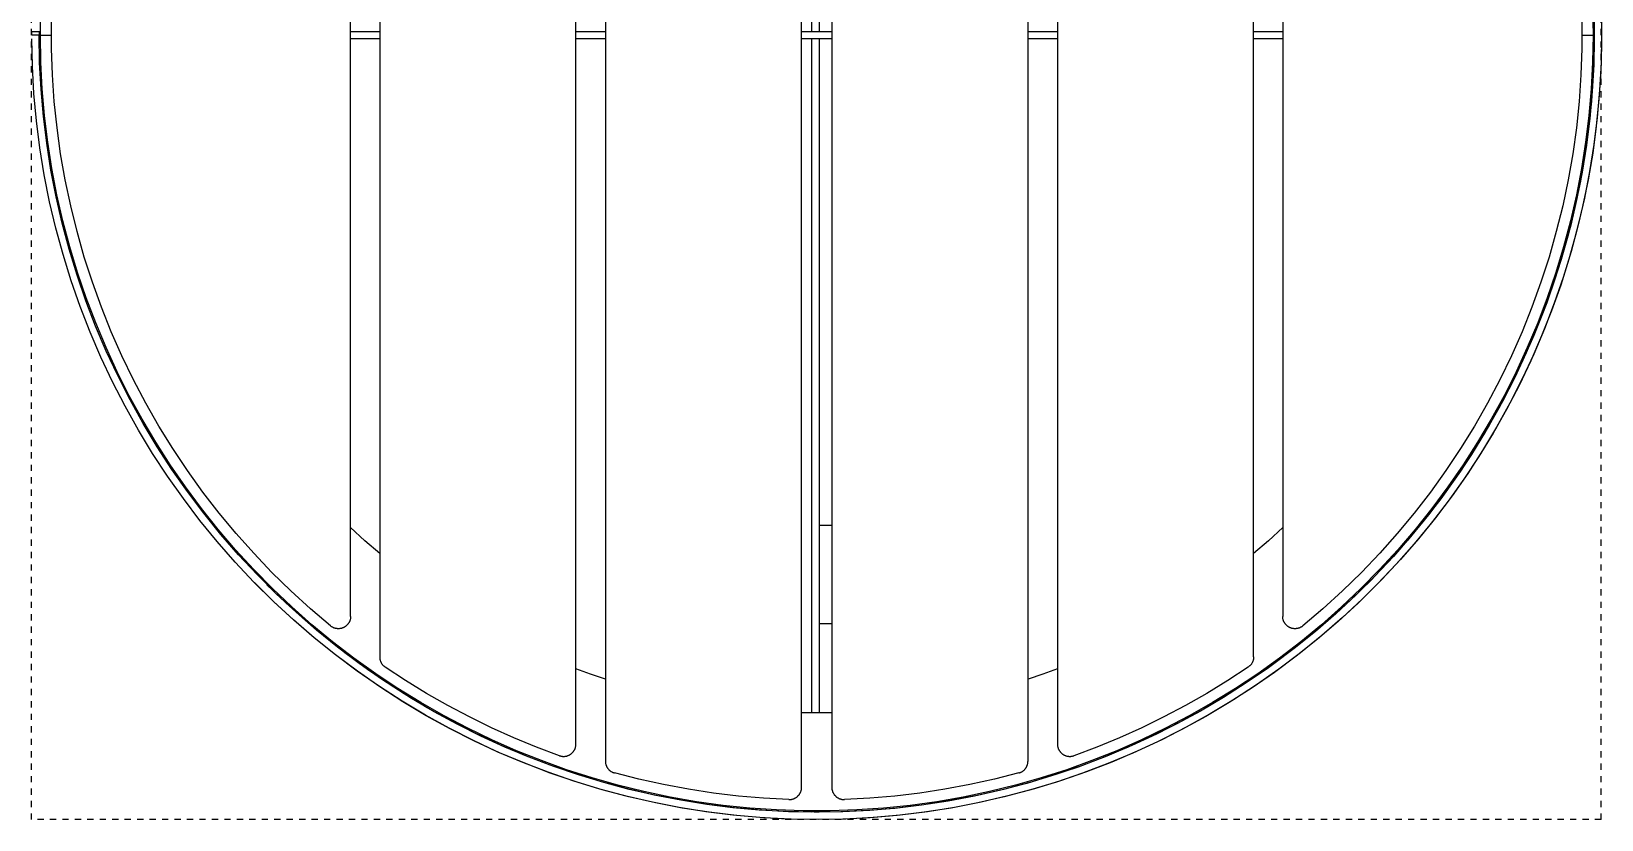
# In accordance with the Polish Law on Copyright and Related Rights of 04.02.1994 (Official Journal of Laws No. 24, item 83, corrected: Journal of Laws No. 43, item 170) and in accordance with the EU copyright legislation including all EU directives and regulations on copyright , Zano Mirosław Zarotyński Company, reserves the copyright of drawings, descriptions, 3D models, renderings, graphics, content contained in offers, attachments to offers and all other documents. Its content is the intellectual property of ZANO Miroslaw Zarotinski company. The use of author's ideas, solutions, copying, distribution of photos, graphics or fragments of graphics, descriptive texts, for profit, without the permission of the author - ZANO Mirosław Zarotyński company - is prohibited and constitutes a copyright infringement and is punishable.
# Model space of a CAD drawing. Header units: inches. Extents: x -0.3 to 90.4, y 1.6 to 67.
# Drawn here: x 1.97 to 27.17, y 1.55 to 14.21 of the extents above; entities that cross this region are included whole.
import ezdxf

# ---------------------------------------------------------------- set-up
doc = ezdxf.new("R2010")
doc.units = ezdxf.units.IN
doc.linetypes.add('HIDDEN', pattern=[1.905, 1.27, -0.635])
for name, color, linetype, lineweight in [('ZANO_R', 7, 'Continuous', 0), ('ZANO_R_przerywana', 250, 'HIDDEN', 0), ('ZANO_W', 1, 'Continuous', 0)]:
    doc.layers.add(name, color=color, linetype=linetype, lineweight=lineweight)
doc.styles.get("Standard").update_dxf_attribs({"font": 'arial.ttf'})
doc.dimstyles.new('amerykanie', dxfattribs={"dimtxt": 50, "dimasz": 50, "dimexe": 0.5, "dimexo": 0.5, "dimgap": 1, "dimtad": 1, "dimdec": 0, "dimzin": 0, "dimlunit": 5, "dimtxsty": 'Standard', "dimcen": 0.09, "dimclrd": 1, "dimclre": 1, "dimclrt": 1, "dimazin": 0, "dimtfac": 1, "dimtdec": 0, "dimtmove": 0, "dimatfit": 3, "dimfxl": 1, "dimtzin": 0, "dimarcsym": 1})

# ---------------------------------------------------------------- blocks, each defined once
blk = doc.blocks.new('*D379')
at = {"layer": 'ZANO_W', "color": 1, "lineweight": -2}
for p, q in [((1.976, 14.65), (1.976, 28.584)), ((27.173, 14.65), (27.173, 28.584)), ((2.788, 28.084), (26.36, 28.084))]:
    blk.add_line(p, q, dxfattribs=at)
at = {"layer": 'ZANO_W', "color": 1}
for points in [[(2.788, 28.22), (2.788, 27.949), (1.976, 28.084)], [(26.36, 27.949), (26.36, 28.22), (27.173, 28.084)]]:
    blk.add_solid(points, dxfattribs=at)
at = {"layer": 'ZANO_W', "color": 1, "insert": (14.574, 29.005), "char_height": 0.8125, "attachment_point": 5}
blk.add_mtext('25 3/16', dxfattribs=at)

msp = doc.modelspace()

# ---------------------------------------------------------------- linework, layer by layer
at = {"layer": 'ZANO_R'}
for p, q in [((14.33216, 2.07069), (14.33216, 26.2284)), ((14.81667, 26.2284), (14.81667, 2.07069)), ((11.18256, 25.80788), (11.18256, 2.49122)), ((17.96627, 2.49122), (17.96627, 25.80788)), ((10.71012, 2.76349), (10.71012, 25.5356)), ((18.43872, 25.5356), (18.43872, 2.76349)), ((14.49582, 14.20872), (14.49582, 25.03509)), ((14.61393, 25.0353), (14.61393, 14.20872)), ((7.56051, 24.13435), (7.56051, 4.16475)), ((21.58832, 4.16475), (21.58832, 24.13435)), ((7.0941, 4.81427), (7.0941, 23.48482)), ((22.05473, 23.48482), (22.05473, 4.81427)), ((2.11379, 14.14955), (2.12121, 14.57964)), ((27.02762, 14.57964), (27.03505, 14.14955)), ((27.04824, 14.55209), (27.05469, 14.11687)), ((27.05252, 14.38447), (27.05317, 13.95229)), ((27.16531, 14.58502), (27.17284, 14.14603)), ((27.16966, 14.43284), (27.17191, 13.99614)), ((2.0941, 14.14955), (1.97599, 14.14955)), ((1.97613, 14.20872), (2.09424, 14.20872)), ((1.97613, 14.14955), (1.97613, 14.20872)), ((2.10169, 13.71435), (2.0941, 14.14955)), ((2.09424, 14.20872), (2.09424, 14.09061)), ((2.09424, 14.20872), (2.11393, 14.20872)), ((2.11379, 14.14955), (2.29095, 14.14955)), ((2.12121, 13.71946), (2.11379, 14.14955)), ((2.29279, 13.93699), (2.29279, 14.3621)), ((7.0941, 14.20872), (7.56051, 14.20872)), ((10.71012, 14.20872), (11.18256, 14.20872)), ((14.33216, 14.20872), (14.81667, 14.20872)), ((17.96627, 14.20872), (18.43872, 14.20872)), ((21.58832, 14.20872), (22.05473, 14.20872)), ((26.85604, 14.3621), (26.85604, 13.93699)), ((26.85788, 14.14955), (27.03505, 14.14955)), ((27.03505, 14.14955), (27.02762, 13.71946)), ((27.03491, 14.20872), (27.05455, 14.20872)), ((27.05469, 14.11687), (27.04596, 13.6817)), ((27.17284, 14.14603), (27.16507, 13.70705)), ((27.17265, 14.20872), (27.17298, 14.20872)), ((27.17298, 14.20872), (27.17298, 14.09061)), ((1.98583, 13.65167), (1.97613, 14.09061)), ((2.11393, 14.09061), (2.09424, 14.09061)), ((2.3075, 13.51214), (2.29279, 13.93699)), ((7.56051, 14.09061), (7.0941, 14.09061)), ((11.18256, 14.09061), (10.71012, 14.09061)), ((14.81667, 14.09061), (14.33216, 14.09061)), ((14.49582, 3.26401), (14.49582, 14.09061)), ((14.61393, 14.09061), (14.61393, 3.26379)), ((18.43872, 14.09061), (17.96627, 14.09061)), ((22.05473, 14.09061), (21.58832, 14.09061)), ((26.85604, 13.93699), (26.84133, 13.51214)), ((27.05455, 14.09061), (27.03491, 14.09061)), ((27.05317, 13.95229), (27.03886, 13.52034)), ((27.17191, 13.99614), (27.15902, 13.55963)), ((27.17298, 14.09061), (27.17265, 14.09061)), ((2.01083, 13.21333), (1.98583, 13.65167)), ((2.12445, 13.27969), (2.10169, 13.71435)), ((2.14348, 13.28987), (2.12121, 13.71946)), ((27.02762, 13.71946), (27.00536, 13.28987)), ((27.04596, 13.6817), (27.02206, 13.2471)), ((27.16507, 13.70705), (27.142, 13.26861)), ((2.3369, 13.08805), (2.3075, 13.51214)), ((26.84133, 13.51214), (26.81193, 13.08805)), ((27.03886, 13.52034), (27.0096, 13.08914)), ((27.15902, 13.55963), (27.13102, 13.12383)), ((2.05108, 12.77612), (2.01083, 13.21333)), ((2.16236, 12.84608), (2.12445, 13.27969)), ((2.18056, 12.86132), (2.14348, 13.28987)), ((27.00536, 13.28987), (26.96828, 12.86132)), ((27.02206, 13.2471), (26.98302, 12.81359)), ((27.13102, 13.12383), (27.08792, 12.68925)), ((27.142, 13.26861), (27.10368, 12.83123)), ((2.23241, 12.4343), (2.18056, 12.86132)), ((2.38096, 12.66523), (2.3369, 13.08805)), ((26.81193, 13.08805), (26.76787, 12.66523)), ((26.96828, 12.86132), (26.91643, 12.4343)), ((27.0096, 13.08914), (26.96543, 12.65922)), ((2.10654, 12.34059), (2.05108, 12.77612)), ((2.21536, 12.41406), (2.16236, 12.84608)), ((2.43963, 12.24418), (2.38096, 12.66523)), ((26.76787, 12.66523), (26.7092, 12.24418)), ((26.96543, 12.65922), (26.9064, 12.23108)), ((26.98302, 12.81359), (26.92889, 12.38171)), ((27.08792, 12.68925), (27.02979, 12.25644)), ((27.10368, 12.83123), (27.05013, 12.39545)), ((2.28339, 11.98415), (2.21536, 12.41406)), ((2.29896, 12.00932), (2.23241, 12.4343)), ((26.91643, 12.4343), (26.84987, 12.00932)), ((26.92889, 12.38171), (26.85973, 11.95198)), ((27.05013, 12.39545), (26.98144, 11.96181)), ((2.17714, 11.90725), (2.10654, 12.34059)), ((2.51283, 11.82542), (2.43963, 12.24418)), ((26.7092, 12.24418), (26.63601, 11.82542)), ((26.9064, 12.23108), (26.83258, 11.80524)), ((27.02979, 12.25644), (26.9567, 11.82589)), ((2.2628, 11.47664), (2.17714, 11.90725)), ((2.36637, 11.55688), (2.28339, 11.98415)), ((2.38015, 11.5869), (2.29896, 12.00932)), ((26.84987, 12.00932), (26.76868, 11.5869)), ((26.85973, 11.95198), (26.77563, 11.52492)), ((26.98144, 11.96181), (26.89767, 11.53082)), ((2.60047, 11.40945), (2.51283, 11.82542)), ((26.63601, 11.82542), (26.54836, 11.40945)), ((26.83258, 11.80524), (26.74406, 11.38222)), ((26.9567, 11.82589), (26.86873, 11.39814)), ((2.36341, 11.04927), (2.2628, 11.47664)), ((2.46421, 11.13275), (2.36637, 11.55688)), ((2.47587, 11.16752), (2.38015, 11.5869)), ((2.70246, 10.99675), (2.60047, 11.40945)), ((26.54836, 11.40945), (26.44637, 10.99675)), ((26.74406, 11.38222), (26.64094, 10.96251)), ((26.76868, 11.5869), (26.67296, 11.16752)), ((26.77563, 11.52492), (26.67669, 11.10106)), ((26.86873, 11.39814), (26.76598, 10.9737)), ((26.89767, 11.53082), (26.79894, 11.10302)), ((2.57677, 10.7123), (2.46421, 11.13275)), ((2.58601, 10.75171), (2.47587, 11.16752)), ((26.67296, 11.16752), (26.56283, 10.75171)), ((26.67669, 11.10106), (26.56303, 10.6809)), ((26.79894, 11.10302), (26.68536, 10.67891)), ((2.47886, 10.62566), (2.36341, 11.04927)), ((2.81867, 10.58783), (2.70246, 10.99675)), ((26.44637, 10.99675), (26.33017, 10.58783)), ((26.64094, 10.96251), (26.52336, 10.54663)), ((26.76598, 10.9737), (26.64859, 10.55307)), ((2.60899, 10.20634), (2.47886, 10.62566)), ((2.70392, 10.29603), (2.57677, 10.7123)), ((2.71043, 10.33994), (2.58601, 10.75171)), ((2.94895, 10.18318), (2.81867, 10.58783)), ((26.33017, 10.58783), (26.19988, 10.18318)), ((26.56303, 10.6809), (26.43478, 10.26496)), ((26.56283, 10.75171), (26.4384, 10.33994)), ((26.68536, 10.67891), (26.55707, 10.25902)), ((2.84899, 9.93271), (2.71043, 10.33994)), ((26.4384, 10.33994), (26.29984, 9.93271)), ((26.52336, 10.54663), (26.39145, 10.13507)), ((26.64859, 10.55307), (26.51669, 10.13676)), ((2.75365, 9.79181), (2.60899, 10.20634)), ((2.84552, 9.88444), (2.70392, 10.29603)), ((3.09316, 9.78328), (2.94895, 10.18318)), ((26.19988, 10.18318), (26.05567, 9.78328)), ((26.39145, 10.13507), (26.24536, 9.72832)), ((26.43478, 10.26496), (26.29211, 9.85375)), ((26.51669, 10.13676), (26.37044, 9.72528)), ((26.55707, 10.25902), (26.41423, 9.84385)), ((3.00137, 9.47804), (2.84552, 9.88444)), ((3.00153, 9.5305), (2.84899, 9.93271)), ((26.29211, 9.85375), (26.13519, 9.44776)), ((26.29984, 9.93271), (26.1473, 9.5305)), ((26.41423, 9.84385), (26.25702, 9.43391)), ((2.91268, 9.38257), (2.75365, 9.79181)), ((3.25113, 9.3886), (3.09316, 9.78328)), ((26.05567, 9.78328), (25.89771, 9.3886)), ((26.24536, 9.72832), (26.08528, 9.32687)), ((26.37044, 9.72528), (26.21001, 9.31911)), ((3.08586, 8.97911), (2.91268, 9.38257)), ((3.17131, 9.07733), (3.00137, 9.47804)), ((3.16786, 9.1338), (3.00153, 9.5305)), ((3.42265, 8.99963), (3.25113, 9.3886)), ((25.89771, 9.3886), (25.72618, 8.99963)), ((26.08528, 9.32687), (25.9114, 8.93121)), ((26.13519, 9.44776), (25.9642, 9.04749)), ((26.1473, 9.5305), (25.98098, 9.1338)), ((26.25702, 9.43391), (26.08561, 9.0297)), ((3.34778, 8.74308), (3.16786, 9.1338)), ((3.35512, 8.68278), (3.17131, 9.07733)), ((25.98098, 9.1338), (25.80106, 8.74308)), ((26.21001, 9.31911), (26.03561, 8.91874)), ((3.273, 8.58194), (3.08586, 8.97911)), ((3.60753, 8.61683), (3.42265, 8.99963)), ((25.72618, 8.99963), (25.5413, 8.61683)), ((25.9114, 8.93121), (25.72392, 8.5418)), ((25.9642, 9.04749), (25.77937, 8.65343)), ((26.03561, 8.91874), (25.84743, 8.52466)), ((26.08561, 9.0297), (25.90022, 8.63171)), ((3.47386, 8.19153), (3.273, 8.58194)), ((3.54108, 8.3588), (3.34778, 8.74308)), ((3.55257, 8.29488), (3.35512, 8.68278)), ((3.80555, 8.24066), (3.60753, 8.61683)), ((25.5413, 8.61683), (25.34328, 8.24066)), ((25.77937, 8.65343), (25.5809, 8.26605)), ((25.80106, 8.74308), (25.60776, 8.3588)), ((25.90022, 8.63171), (25.70108, 8.24042)), ((3.74753, 7.98143), (3.54108, 8.3588)), ((25.60776, 8.3588), (25.40131, 7.98143)), ((25.72392, 8.5418), (25.52307, 8.15912)), ((25.84743, 8.52466), (25.64571, 8.13734)), ((3.68821, 7.80835), (3.47386, 8.19153)), ((3.76343, 7.91411), (3.55257, 8.29488)), ((4.01646, 7.87156), (3.80555, 8.24066)), ((25.34328, 8.24066), (25.13237, 7.87156)), ((25.52307, 8.15912), (25.30909, 7.78362)), ((25.5809, 8.26605), (25.36905, 7.88583)), ((25.64571, 8.13734), (25.43069, 7.75724)), ((25.70108, 8.24042), (25.48842, 7.85631)), ((3.96688, 7.6114), (3.74753, 7.98143)), ((3.98743, 7.54092), (3.76343, 7.91411)), ((4.24002, 7.50998), (4.01646, 7.87156)), ((25.13237, 7.87156), (24.90881, 7.50998)), ((25.36905, 7.88583), (25.14406, 7.51322)), ((25.40131, 7.98143), (25.18196, 7.6114)), ((25.48842, 7.85631), (25.26251, 7.47984)), ((3.91577, 7.43288), (3.68821, 7.80835)), ((4.19887, 7.24916), (3.96688, 7.6114)), ((25.18196, 7.6114), (24.94996, 7.24916)), ((25.30909, 7.78362), (25.08224, 7.41576)), ((25.43069, 7.75724), (25.20262, 7.38482)), ((4.15628, 7.06557), (3.91577, 7.43288)), ((4.22432, 7.17576), (3.98743, 7.54092)), ((4.47596, 7.15636), (4.24002, 7.50998)), ((24.90881, 7.50998), (24.67287, 7.15636)), ((25.08224, 7.41576), (24.84279, 7.05597)), ((25.14406, 7.51322), (24.90622, 7.14869)), ((25.20262, 7.38482), (24.96178, 7.02053)), ((25.26251, 7.47984), (25.02361, 7.11147)), ((4.40945, 6.70685), (4.15628, 7.06557)), ((4.44323, 6.89515), (4.19887, 7.24916)), ((4.47379, 6.81909), (4.22432, 7.17576)), ((4.724, 6.81111), (4.47596, 7.15636)), ((24.67287, 7.15636), (24.42484, 6.81111)), ((24.90622, 7.14869), (24.65582, 6.79267)), ((24.94996, 7.24916), (24.70561, 6.89515)), ((25.02361, 7.11147), (24.77203, 6.75164)), ((4.69966, 6.54978), (4.44323, 6.89515)), ((4.73555, 6.47134), (4.47379, 6.81909)), ((4.98383, 6.47464), (4.724, 6.81111)), ((24.42484, 6.81111), (24.165, 6.47464)), ((24.70561, 6.89515), (24.44918, 6.54978)), ((24.84279, 7.05597), (24.59102, 6.70469)), ((24.96178, 7.02053), (24.70846, 6.66481)), ((4.67496, 6.35718), (4.40945, 6.70685)), ((24.59102, 6.70469), (24.32724, 6.36233)), ((24.65582, 6.79267), (24.39315, 6.4456)), ((24.70846, 6.66481), (24.44297, 6.31807)), ((24.77203, 6.75164), (24.50806, 6.40081)), ((4.95249, 6.01697), (4.67496, 6.35718)), ((4.96785, 6.21347), (4.69966, 6.54978)), ((5.00928, 6.13292), (4.73555, 6.47134)), ((5.25515, 6.14738), (4.98383, 6.47464)), ((24.165, 6.47464), (23.89368, 6.14738)), ((24.32724, 6.36233), (24.05177, 6.02932)), ((24.39315, 6.4456), (24.11854, 6.10791)), ((24.44297, 6.31807), (24.16562, 5.98075)), ((24.44918, 6.54978), (24.18098, 6.21347)), ((24.50806, 6.40081), (24.23203, 6.05938)), ((5.2475, 5.88662), (4.96785, 6.21347)), ((5.29464, 5.80425), (5.00928, 6.13292)), ((5.53763, 5.82969), (5.25515, 6.14738)), ((7.32432, 6.02937), (7.0941, 6.24094)), ((14.81667, 6.27553), (14.61393, 6.27553)), ((22.05473, 6.24094), (21.82452, 6.02937)), ((23.89368, 6.14738), (23.6112, 5.82969)), ((24.11854, 6.10791), (23.83232, 5.77999)), ((24.18098, 6.21347), (23.90133, 5.88662)), ((24.23203, 6.05938), (23.94427, 5.72778)), ((5.24171, 5.68664), (4.95249, 6.01697)), ((5.53826, 5.56962), (5.2475, 5.88662)), ((5.59128, 5.48574), (5.29464, 5.80425)), ((5.83093, 5.52197), (5.53763, 5.82969)), ((7.56051, 5.8245), (7.32432, 6.02937)), ((21.82452, 6.02937), (21.58832, 5.8245)), ((23.6112, 5.82969), (23.3179, 5.52197)), ((23.90133, 5.88662), (23.61057, 5.56962)), ((24.05177, 6.02932), (23.76493, 5.70604)), ((24.16562, 5.98075), (23.87674, 5.65325)), ((5.54226, 5.36658), (5.24171, 5.68664)), ((5.83979, 5.26284), (5.53826, 5.56962)), ((23.61057, 5.56962), (23.30904, 5.26284)), ((23.76493, 5.70604), (23.46706, 5.39289)), ((23.83232, 5.77999), (23.53484, 5.46225)), ((23.87674, 5.65325), (23.57668, 5.33595)), ((23.94427, 5.72778), (23.64512, 5.4064)), ((5.85378, 5.0572), (5.54226, 5.36658)), ((5.86066, 5.05061), (5.55142, 5.35717)), ((5.89886, 5.17776), (5.59128, 5.48574)), ((6.05344, 5.03082), (5.7495, 5.32463)), ((6.13471, 5.22459), (5.83093, 5.52197)), ((23.3179, 5.52197), (23.01412, 5.22459)), ((23.46706, 5.39289), (23.15854, 5.09024)), ((23.53484, 5.46225), (23.22646, 5.15508)), ((23.57668, 5.33595), (23.26581, 5.02924)), ((23.64512, 5.4064), (23.33497, 5.09565)), ((6.15173, 4.96665), (5.83979, 5.26284)), ((6.1759, 4.75885), (5.85378, 5.0572)), ((6.1803, 4.75492), (5.86066, 5.05061)), ((6.21698, 4.8807), (5.89886, 5.17776)), ((6.4486, 4.93789), (6.13471, 5.22459)), ((23.01412, 5.22459), (22.70024, 4.93789)), ((23.15854, 5.09024), (22.83972, 4.79845)), ((23.22646, 5.15508), (22.90756, 4.85885)), ((23.30904, 5.26284), (22.9971, 4.96665)), ((23.33497, 5.09565), (23.01417, 4.79589)), ((6.36716, 4.74747), (6.05344, 5.03082)), ((6.47371, 4.6814), (6.15173, 4.96665)), ((6.54527, 4.59491), (6.21698, 4.8807)), ((6.77222, 4.66223), (6.4486, 4.93789)), ((7.09303, 4.79379), (7.0922, 4.78699)), ((7.09363, 4.8006), (7.09303, 4.79379)), ((7.09398, 4.80743), (7.09363, 4.8006)), ((7.0941, 4.81427), (7.09398, 4.80743)), ((22.05485, 4.80743), (22.05473, 4.81427)), ((22.05521, 4.8006), (22.05485, 4.80743)), ((22.0558, 4.79379), (22.05521, 4.8006)), ((22.05663, 4.78699), (22.0558, 4.79379)), ((22.70024, 4.93789), (22.37662, 4.66223)), ((22.83972, 4.79845), (22.51099, 4.51788)), ((22.90756, 4.85885), (22.57852, 4.57392)), ((22.9971, 4.96665), (22.67512, 4.6814)), ((23.01417, 4.79589), (22.68312, 4.50749)), ((23.26581, 5.02924), (22.9445, 4.7335)), ((6.50821, 4.47191), (6.1759, 4.75885)), ((6.50997, 4.47045), (6.1803, 4.75492)), ((6.69029, 4.4749), (6.36716, 4.74747)), ((6.80534, 4.40744), (6.47371, 4.6814)), ((6.88333, 4.32074), (6.54527, 4.59491)), ((6.77757, 4.65798), (6.77222, 4.66223)), ((6.78308, 4.65391), (6.77757, 4.65798)), ((6.78872, 4.65004), (6.78308, 4.65391)), ((6.79449, 4.64637), (6.78872, 4.65004)), ((6.80039, 4.6429), (6.79449, 4.64637)), ((6.8064, 4.63964), (6.80039, 4.6429)), ((6.81252, 4.63659), (6.8064, 4.63964)), ((6.81875, 4.63375), (6.81252, 4.63659)), ((6.82507, 4.63113), (6.81875, 4.63375)), ((6.83147, 4.62874), (6.82507, 4.63113)), ((6.83796, 4.62656), (6.83147, 4.62874)), ((6.84452, 4.62462), (6.83796, 4.62656)), ((6.85114, 4.6229), (6.84452, 4.62462)), ((6.85782, 4.62141), (6.85114, 4.6229)), ((6.86454, 4.62016), (6.85782, 4.62141)), ((6.87131, 4.61914), (6.86454, 4.62016)), ((6.87811, 4.61836), (6.87131, 4.61914)), ((6.88492, 4.61781), (6.87811, 4.61836)), ((6.89176, 4.6175), (6.88492, 4.61781)), ((6.8986, 4.61743), (6.89176, 4.6175)), ((6.90544, 4.61759), (6.8986, 4.61743)), ((6.91227, 4.618), (6.90544, 4.61759)), ((6.91908, 4.61864), (6.91227, 4.618)), ((6.92586, 4.61951), (6.91908, 4.61864)), ((6.93261, 4.62062), (6.92586, 4.61951)), ((6.93932, 4.62197), (6.93261, 4.62062)), ((6.94598, 4.62355), (6.93932, 4.62197)), ((6.95258, 4.62536), (6.94598, 4.62355)), ((6.95911, 4.62739), (6.95258, 4.62536)), ((6.96556, 4.62965), (6.95911, 4.62739)), ((6.97194, 4.63214), (6.96556, 4.62965)), ((6.97822, 4.63484), (6.97194, 4.63214)), ((6.98441, 4.63777), (6.97822, 4.63484)), ((6.99049, 4.6409), (6.98441, 4.63777)), ((6.99645, 4.64425), (6.99049, 4.6409)), ((7.0023, 4.6478), (6.99645, 4.64425)), ((7.00802, 4.65155), (7.0023, 4.6478)), ((7.01361, 4.65549), (7.00802, 4.65155)), ((7.01906, 4.65963), (7.01361, 4.65549)), ((7.02436, 4.66396), (7.01906, 4.65963)), ((7.0295, 4.66847), (7.02436, 4.66396)), ((7.03449, 4.67315), (7.0295, 4.66847)), ((7.03931, 4.678), (7.03449, 4.67315)), ((7.04396, 4.68302), (7.03931, 4.678)), ((7.04843, 4.6882), (7.04396, 4.68302)), ((7.05272, 4.69353), (7.04843, 4.6882)), ((7.05682, 4.699), (7.05272, 4.69353)), ((7.06073, 4.70462), (7.05682, 4.699)), ((7.06444, 4.71036), (7.06073, 4.70462)), ((7.06795, 4.71624), (7.06444, 4.71036)), ((7.07126, 4.72223), (7.06795, 4.71624)), ((7.07435, 4.72833), (7.07126, 4.72223)), ((7.07723, 4.73453), (7.07435, 4.72833)), ((7.07989, 4.74084), (7.07723, 4.73453)), ((7.08233, 4.74723), (7.07989, 4.74084)), ((7.08455, 4.7537), (7.08233, 4.74723)), ((7.08654, 4.76024), (7.08455, 4.7537)), ((7.0883, 4.76685), (7.08654, 4.76024)), ((7.08984, 4.77352), (7.0883, 4.76685)), ((7.09114, 4.78024), (7.08984, 4.77352)), ((7.0922, 4.78699), (7.09114, 4.78024)), ((14.61393, 4.70073), (14.81667, 4.70073)), ((22.0577, 4.78024), (22.05663, 4.78699)), ((22.059, 4.77352), (22.0577, 4.78024)), ((22.06053, 4.76685), (22.059, 4.77352)), ((22.06229, 4.76024), (22.06053, 4.76685)), ((22.06428, 4.7537), (22.06229, 4.76024)), ((22.0665, 4.74723), (22.06428, 4.7537)), ((22.06894, 4.74084), (22.0665, 4.74723)), ((22.0716, 4.73453), (22.06894, 4.74084)), ((22.07448, 4.72833), (22.0716, 4.73453)), ((22.07758, 4.72223), (22.07448, 4.72833)), ((22.08088, 4.71624), (22.07758, 4.72223)), ((22.08439, 4.71036), (22.08088, 4.71624)), ((22.0881, 4.70462), (22.08439, 4.71036)), ((22.09201, 4.699), (22.0881, 4.70462)), ((22.09611, 4.69353), (22.09201, 4.699)), ((22.1004, 4.6882), (22.09611, 4.69353)), ((22.10487, 4.68302), (22.1004, 4.6882)), ((22.10952, 4.678), (22.10487, 4.68302)), ((22.11434, 4.67315), (22.10952, 4.678)), ((22.11933, 4.66847), (22.11434, 4.67315)), ((22.12448, 4.66396), (22.11933, 4.66847)), ((22.12978, 4.65963), (22.12448, 4.66396)), ((22.13522, 4.65549), (22.12978, 4.65963)), ((22.14081, 4.65155), (22.13522, 4.65549)), ((22.14653, 4.6478), (22.14081, 4.65155)), ((22.15238, 4.64425), (22.14653, 4.6478)), ((22.15835, 4.6409), (22.15238, 4.64425)), ((22.16443, 4.63777), (22.15835, 4.6409)), ((22.17061, 4.63484), (22.16443, 4.63777)), ((22.1769, 4.63214), (22.17061, 4.63484)), ((22.18327, 4.62965), (22.1769, 4.63214)), ((22.18973, 4.62739), (22.18327, 4.62965)), ((22.19626, 4.62536), (22.18973, 4.62739)), ((22.20286, 4.62355), (22.19626, 4.62536)), ((22.20951, 4.62197), (22.20286, 4.62355)), ((22.21622, 4.62062), (22.20951, 4.62197)), ((22.22297, 4.61951), (22.21622, 4.62062)), ((22.22975, 4.61864), (22.22297, 4.61951)), ((22.23657, 4.618), (22.22975, 4.61864)), ((22.24339, 4.61759), (22.23657, 4.618)), ((22.57852, 4.57392), (22.23974, 4.30064)), ((22.25023, 4.61743), (22.24339, 4.61759)), ((22.25707, 4.6175), (22.25023, 4.61743)), ((22.26391, 4.61781), (22.25707, 4.6175)), ((22.27073, 4.61836), (22.26391, 4.61781)), ((22.27752, 4.61914), (22.27073, 4.61836)), ((22.28429, 4.62016), (22.27752, 4.61914)), ((22.29101, 4.62141), (22.28429, 4.62016)), ((22.29769, 4.6229), (22.29101, 4.62141)), ((22.30431, 4.62462), (22.29769, 4.6229)), ((22.31087, 4.62656), (22.30431, 4.62462)), ((22.31736, 4.62874), (22.31087, 4.62656)), ((22.32377, 4.63113), (22.31736, 4.62874)), ((22.33009, 4.63375), (22.32377, 4.63113)), ((22.33631, 4.63659), (22.33009, 4.63375)), ((22.34243, 4.63964), (22.33631, 4.63659)), ((22.34845, 4.6429), (22.34243, 4.63964)), ((22.67512, 4.6814), (22.34349, 4.40744)), ((22.35434, 4.64637), (22.34845, 4.6429)), ((22.36011, 4.65004), (22.35434, 4.64637)), ((22.36576, 4.65391), (22.36011, 4.65004)), ((22.37126, 4.65798), (22.36576, 4.65391)), ((22.37662, 4.66223), (22.37126, 4.65798)), ((22.9445, 4.7335), (22.61313, 4.44906)), ((6.85032, 4.19673), (6.50821, 4.47191)), ((6.84928, 4.19754), (6.50997, 4.47045)), ((7.02247, 4.21344), (6.69029, 4.4749)), ((7.14623, 4.14508), (6.80534, 4.40744)), ((7.23074, 4.05853), (6.88333, 4.32074)), ((22.23974, 4.30064), (21.89165, 4.03933)), ((22.34349, 4.40744), (22.0026, 4.14508)), ((22.51099, 4.51788), (22.17274, 4.24885)), ((22.61313, 4.44906), (22.2721, 4.17628)), ((22.68312, 4.50749), (22.34222, 4.2308)), ((7.19781, 3.93652), (6.84928, 4.19754)), ((7.20181, 3.93363), (6.85032, 4.19673)), ((7.36331, 3.96337), (7.02247, 4.21344)), ((7.49597, 3.89465), (7.14623, 4.14508)), ((7.58709, 3.80859), (7.23074, 4.05853)), ((7.56051, 4.16475), (7.56063, 4.15792)), ((7.56063, 4.15792), (7.56099, 4.15109)), ((7.56099, 4.15109), (7.56158, 4.14428)), ((7.56158, 4.14428), (7.56241, 4.1375)), ((7.56241, 4.1375), (7.56347, 4.13075)), ((7.56347, 4.13075), (7.56477, 4.12404)), ((7.56477, 4.12404), (7.5663, 4.11738)), ((7.5663, 4.11738), (7.56806, 4.11077)), ((7.56806, 4.11077), (7.57004, 4.10423)), ((7.57004, 4.10423), (7.57226, 4.09777)), ((7.57226, 4.09777), (7.57469, 4.09138)), ((7.57469, 4.09138), (7.57735, 4.08509)), ((7.57735, 4.08509), (7.58022, 4.07889)), ((7.58022, 4.07889), (7.58331, 4.07279)), ((7.58331, 4.07279), (7.58661, 4.0668)), ((7.58661, 4.0668), (7.59011, 4.06093)), ((7.59011, 4.06093), (7.59382, 4.05519)), ((7.59382, 4.05519), (7.59772, 4.04958)), ((7.59772, 4.04958), (7.60181, 4.04411)), ((7.60181, 4.04411), (7.60609, 4.03878)), ((7.60609, 4.03878), (7.61056, 4.03361)), ((7.61056, 4.03361), (7.6152, 4.02859)), ((21.53827, 4.03361), (21.53363, 4.02859)), ((21.89165, 4.03933), (21.53465, 3.79033)), ((21.54274, 4.03878), (21.53827, 4.03361)), ((21.54702, 4.04411), (21.54274, 4.03878)), ((21.55111, 4.04958), (21.54702, 4.04411)), ((21.55502, 4.05519), (21.55111, 4.04958)), ((21.55872, 4.06093), (21.55502, 4.05519)), ((21.56222, 4.0668), (21.55872, 4.06093)), ((21.56552, 4.07279), (21.56222, 4.0668)), ((21.56861, 4.07889), (21.56552, 4.07279)), ((21.57148, 4.08509), (21.56861, 4.07889)), ((21.57414, 4.09138), (21.57148, 4.08509)), ((21.57658, 4.09777), (21.57414, 4.09138)), ((21.57879, 4.10423), (21.57658, 4.09777)), ((21.58078, 4.11077), (21.57879, 4.10423)), ((21.58254, 4.11738), (21.58078, 4.11077)), ((21.58407, 4.12404), (21.58254, 4.11738)), ((21.58536, 4.13075), (21.58407, 4.12404)), ((21.58643, 4.1375), (21.58536, 4.13075)), ((21.58725, 4.14428), (21.58643, 4.1375)), ((21.58785, 4.15109), (21.58725, 4.14428)), ((21.5882, 4.15792), (21.58785, 4.15109)), ((21.58832, 4.16475), (21.5882, 4.15792)), ((22.0026, 4.14508), (21.65286, 3.89465)), ((22.17274, 4.24885), (21.82538, 3.9917)), ((22.2721, 4.17628), (21.92182, 3.91549)), ((22.34222, 4.2308), (21.99189, 3.96616)), ((7.55515, 3.6877), (7.19781, 3.93652)), ((7.56225, 3.68294), (7.20181, 3.93363)), ((7.71243, 3.72499), (7.36331, 3.96337)), ((7.85415, 3.65644), (7.49597, 3.89465)), ((7.95193, 3.57122), (7.58709, 3.80859)), ((7.6152, 4.02859), (7.62001, 4.02374)), ((7.62001, 4.02374), (7.62499, 4.01905)), ((7.62499, 4.01905), (7.63013, 4.01455)), ((7.63013, 4.01455), (7.63542, 4.01022)), ((7.63542, 4.01022), (7.64085, 4.00608)), ((7.64085, 4.00608), (7.64643, 4.00213)), ((7.97528, 3.78545), (7.64643, 4.00213)), ((8.31091, 3.57943), (7.97528, 3.78545)), ((10.94538, 3.88644), (10.71012, 3.97269)), ((11.18256, 3.80564), (10.94538, 3.88644)), ((18.20346, 3.88644), (17.96627, 3.80564)), ((18.43872, 3.97269), (18.20346, 3.88644)), ((21.17355, 3.78545), (20.83792, 3.57943)), ((21.53465, 3.79033), (21.16918, 3.55392)), ((21.5024, 4.00213), (21.17355, 3.78545)), ((21.65286, 3.89465), (21.29468, 3.65644)), ((21.82538, 3.9917), (21.46932, 3.74674)), ((21.50798, 4.00608), (21.5024, 4.00213)), ((21.51342, 4.01022), (21.50798, 4.00608)), ((21.51871, 4.01455), (21.51342, 4.01022)), ((21.52384, 4.01905), (21.51871, 4.01455)), ((21.52882, 4.02374), (21.52384, 4.01905)), ((21.53363, 4.02859), (21.52882, 4.02374)), ((21.92182, 3.91549), (21.56271, 3.66699)), ((21.99189, 3.96616), (21.63256, 3.71389)), ((7.92088, 3.45138), (7.55515, 3.6877)), ((7.93122, 3.44496), (7.56225, 3.68294)), ((8.06942, 3.49857), (7.71243, 3.72499)), ((8.22034, 3.43074), (7.85415, 3.65644)), ((8.32483, 3.34673), (7.95193, 3.57122)), ((8.65297, 3.38426), (8.31091, 3.57943)), ((20.83792, 3.57943), (20.49587, 3.38426)), ((21.16918, 3.55392), (20.7957, 3.3304)), ((21.29468, 3.65644), (20.9285, 3.43074)), ((21.46932, 3.74674), (21.105, 3.51424)), ((21.56271, 3.66699), (21.19521, 3.43108)), ((21.63256, 3.71389), (21.26464, 3.47429)), ((8.29456, 3.22784), (7.92088, 3.45138)), ((8.30825, 3.21998), (7.93122, 3.44496)), ((8.43387, 3.28438), (8.06942, 3.49857)), ((8.59409, 3.2178), (8.22034, 3.43074)), ((8.70533, 3.13537), (8.32483, 3.34673)), ((8.80537, 3.08264), (8.43387, 3.28438)), ((9.00111, 3.20017), (8.65297, 3.38426)), ((20.49587, 3.38426), (20.14773, 3.20017)), ((20.73284, 3.2945), (20.3533, 3.08778)), ((20.7957, 3.3304), (20.41465, 3.12004)), ((20.9285, 3.43074), (20.55474, 3.2178)), ((21.105, 3.51424), (20.73284, 3.2945)), ((21.19521, 3.43108), (20.81975, 3.20806)), ((21.26464, 3.47429), (20.88861, 3.24765)), ((8.67574, 3.01735), (8.29456, 3.22784)), ((8.69289, 3.00828), (8.30825, 3.21998)), ((8.97498, 3.0179), (8.59409, 3.2178)), ((9.09297, 2.93741), (8.70533, 3.13537)), ((9.18349, 2.89361), (8.80537, 3.08264)), ((9.35497, 3.02733), (9.00111, 3.20017)), ((9.71419, 2.86592), (9.35497, 3.02733)), ((14.57442, 3.26372), (14.33216, 3.26642)), ((14.81667, 3.26642), (14.57442, 3.26372)), ((19.79387, 3.02733), (19.43465, 2.86592)), ((20.14773, 3.20017), (19.79387, 3.02733)), ((20.3533, 3.08778), (19.96683, 2.89432)), ((20.41465, 3.12004), (20.02649, 2.9231)), ((20.5049, 3.03426), (20.114, 2.83436)), ((20.55474, 3.2178), (20.17385, 3.0179)), ((20.81975, 3.20806), (20.43678, 2.99818)), ((20.88861, 3.24765), (20.5049, 3.03426)), ((9.06397, 2.82015), (8.67574, 3.01735)), ((9.08467, 2.8101), (8.69289, 3.00828)), ((9.36254, 2.83126), (8.97498, 3.0179)), ((9.45878, 2.63649), (9.06397, 2.82015)), ((9.48312, 2.6257), (9.08467, 2.8101)), ((9.48727, 2.75309), (9.09297, 2.93741)), ((9.56779, 2.71749), (9.18349, 2.89361)), ((9.75631, 2.65811), (9.36254, 2.83126)), ((10.0784, 2.71611), (9.71419, 2.86592)), ((19.43465, 2.86592), (19.07044, 2.71611)), ((19.7863, 2.83126), (19.39253, 2.65811)), ((19.96683, 2.89432), (19.5739, 2.71436)), ((20.02649, 2.9231), (19.63171, 2.73981)), ((20.04678, 2.8017), (19.65019, 2.61886)), ((20.114, 2.83436), (19.71636, 2.64821)), ((20.17385, 3.0179), (19.7863, 2.83126)), ((20.43678, 2.99818), (20.04678, 2.8017)), ((9.8597, 2.46658), (9.45878, 2.63649)), ((9.88775, 2.4553), (9.48312, 2.6257)), ((9.88777, 2.58263), (9.48727, 2.75309)), ((9.95783, 2.55449), (9.56779, 2.71749)), ((10.15582, 2.49866), (9.75631, 2.65811)), ((10.29396, 2.42624), (9.88777, 2.58263)), ((10.35318, 2.40479), (9.95783, 2.55449)), ((10.44722, 2.57805), (10.0784, 2.71611)), ((10.44722, 2.57805), (10.45371, 2.57587)), ((10.45371, 2.57587), (10.46027, 2.57391)), ((10.46027, 2.57391), (10.4669, 2.57218)), ((10.4669, 2.57218), (10.47358, 2.57069)), ((10.47358, 2.57069), (10.48031, 2.56942)), ((10.48031, 2.56942), (10.48707, 2.56839)), ((10.48707, 2.56839), (10.49387, 2.5676)), ((10.49387, 2.5676), (10.5007, 2.56704)), ((10.5007, 2.56704), (10.50754, 2.56673)), ((10.50754, 2.56673), (10.51438, 2.56665)), ((10.51438, 2.56665), (10.52123, 2.5668)), ((10.52123, 2.5668), (10.52806, 2.5672)), ((10.52806, 2.5672), (10.53488, 2.56783)), ((10.53488, 2.56783), (10.54167, 2.5687)), ((10.54167, 2.5687), (10.54843, 2.56981)), ((10.54843, 2.56981), (10.55514, 2.57115)), ((10.55514, 2.57115), (10.5618, 2.57272)), ((10.5618, 2.57272), (10.56841, 2.57452)), ((10.56841, 2.57452), (10.57494, 2.57655)), ((10.57494, 2.57655), (10.58141, 2.57881)), ((10.58141, 2.57881), (10.58779, 2.58129)), ((10.58779, 2.58129), (10.59408, 2.584)), ((10.59408, 2.584), (10.60027, 2.58691)), ((10.60027, 2.58691), (10.60636, 2.59005)), ((10.60636, 2.59005), (10.61234, 2.59339)), ((10.61234, 2.59339), (10.61819, 2.59694)), ((10.61819, 2.59694), (10.62392, 2.60069)), ((10.62392, 2.60069), (10.62951, 2.60463)), ((10.62951, 2.60463), (10.63497, 2.60877)), ((10.63497, 2.60877), (10.64027, 2.6131)), ((10.64027, 2.6131), (10.64543, 2.6176)), ((10.64543, 2.6176), (10.65042, 2.62229)), ((10.65042, 2.62229), (10.65525, 2.62714)), ((10.65525, 2.62714), (10.6599, 2.63216)), ((10.6599, 2.63216), (10.66438, 2.63734)), ((10.66438, 2.63734), (10.66868, 2.64267)), ((10.66868, 2.64267), (10.67278, 2.64815)), ((10.67278, 2.64815), (10.6767, 2.65376)), ((10.6767, 2.65376), (10.68042, 2.65951)), ((10.68042, 2.65951), (10.68393, 2.66539)), ((10.68393, 2.66539), (10.68724, 2.67138)), ((10.68724, 2.67138), (10.69034, 2.67749)), ((10.69034, 2.67749), (10.69322, 2.6837)), ((10.69322, 2.6837), (10.69589, 2.69)), ((10.69589, 2.69), (10.69833, 2.6964)), ((10.69833, 2.6964), (10.70055, 2.70287)), ((10.70055, 2.70287), (10.70255, 2.70942)), ((10.70255, 2.70942), (10.70431, 2.71604)), ((10.70431, 2.71604), (10.70585, 2.72271)), ((10.70585, 2.72271), (10.70715, 2.72943)), ((10.70715, 2.72943), (10.70822, 2.73619)), ((10.70822, 2.73619), (10.70905, 2.74299)), ((10.70905, 2.74299), (10.70964, 2.74981)), ((10.70964, 2.74981), (10.71, 2.75665)), ((10.71, 2.75665), (10.71012, 2.76349)), ((18.43872, 2.76349), (18.43883, 2.75665)), ((18.43883, 2.75665), (18.43919, 2.74981)), ((18.43919, 2.74981), (18.43979, 2.74299)), ((18.43979, 2.74299), (18.44062, 2.73619)), ((18.44062, 2.73619), (18.44168, 2.72943)), ((18.44168, 2.72943), (18.44299, 2.72271)), ((18.44299, 2.72271), (18.44452, 2.71604)), ((18.44452, 2.71604), (18.44629, 2.70942)), ((18.44629, 2.70942), (18.44828, 2.70287)), ((18.44828, 2.70287), (18.4505, 2.6964)), ((18.4505, 2.6964), (18.45295, 2.69)), ((18.45295, 2.69), (18.45561, 2.6837)), ((18.45561, 2.6837), (18.4585, 2.67749)), ((18.4585, 2.67749), (18.46159, 2.67138)), ((18.46159, 2.67138), (18.4649, 2.66539)), ((18.4649, 2.66539), (18.46842, 2.65951)), ((18.46842, 2.65951), (18.47213, 2.65376)), ((18.47213, 2.65376), (18.47605, 2.64815)), ((18.47605, 2.64815), (18.48016, 2.64267)), ((18.48016, 2.64267), (18.48445, 2.63734)), ((18.48445, 2.63734), (18.48893, 2.63216)), ((18.48893, 2.63216), (18.49359, 2.62714)), ((18.49359, 2.62714), (18.49841, 2.62229)), ((18.49841, 2.62229), (18.50341, 2.6176)), ((18.50341, 2.6176), (18.50856, 2.6131)), ((18.50856, 2.6131), (18.51387, 2.60877)), ((18.51387, 2.60877), (18.51932, 2.60463)), ((18.51932, 2.60463), (18.52491, 2.60069)), ((18.52491, 2.60069), (18.53064, 2.59694)), ((18.53064, 2.59694), (18.5365, 2.59339)), ((18.5365, 2.59339), (18.54247, 2.59005)), ((18.54247, 2.59005), (18.54856, 2.58691)), ((18.54856, 2.58691), (18.55475, 2.584)), ((18.55475, 2.584), (18.56104, 2.58129)), ((18.56104, 2.58129), (18.56742, 2.57881)), ((18.56742, 2.57881), (18.57389, 2.57655)), ((18.57389, 2.57655), (18.58043, 2.57452)), ((18.58043, 2.57452), (18.58703, 2.57272)), ((18.58703, 2.57272), (18.59369, 2.57115)), ((18.59369, 2.57115), (18.60041, 2.56981)), ((18.60041, 2.56981), (18.60716, 2.5687)), ((18.60716, 2.5687), (18.61395, 2.56783)), ((18.61395, 2.56783), (18.62077, 2.5672)), ((18.62077, 2.5672), (18.62761, 2.5668)), ((18.62761, 2.5668), (18.63445, 2.56665)), ((18.63445, 2.56665), (18.6413, 2.56673)), ((18.6413, 2.56673), (18.64814, 2.56704)), ((18.64814, 2.56704), (18.65496, 2.5676)), ((18.65496, 2.5676), (18.66176, 2.56839)), ((18.66176, 2.56839), (18.66853, 2.56942)), ((18.66853, 2.56942), (18.67526, 2.57069)), ((18.67526, 2.57069), (18.68194, 2.57218)), ((18.68194, 2.57218), (18.68856, 2.57391)), ((18.68856, 2.57391), (18.69512, 2.57587)), ((18.69512, 2.57587), (18.70161, 2.57805)), ((19.07044, 2.71611), (18.70161, 2.57805)), ((19.17496, 2.54812), (18.77051, 2.39578)), ((19.23077, 2.5704), (18.82417, 2.41507)), ((19.39253, 2.65811), (18.99302, 2.49866)), ((19.5739, 2.71436), (19.17496, 2.54812)), ((19.63171, 2.73981), (19.23077, 2.5704)), ((19.65019, 2.61886), (19.24751, 2.44987)), ((19.71636, 2.64821), (19.31248, 2.47603)), ((10.26625, 2.31063), (9.8597, 2.46658)), ((10.29808, 2.29909), (9.88775, 2.4553)), ((10.56059, 2.35309), (10.15582, 2.49866)), ((10.67795, 2.16882), (10.26625, 2.31063)), ((10.70536, 2.28411), (10.29396, 2.42624)), ((10.7136, 2.15728), (10.29808, 2.29909)), ((10.75336, 2.26856), (10.35318, 2.40479)), ((10.97015, 2.22157), (10.56059, 2.35309)), ((11.12147, 2.15641), (10.70536, 2.28411)), ((11.15794, 2.14597), (10.75336, 2.26856)), ((11.18256, 2.49122), (11.18267, 2.48446)), ((11.18267, 2.48446), (11.18302, 2.47772)), ((11.18302, 2.47772), (11.1836, 2.47099)), ((11.1836, 2.47099), (11.18441, 2.46429)), ((11.18441, 2.46429), (11.18545, 2.45761)), ((11.18545, 2.45761), (11.18671, 2.45098)), ((11.18671, 2.45098), (11.18821, 2.44439)), ((11.18821, 2.44439), (11.18993, 2.43786)), ((11.18993, 2.43786), (11.19187, 2.43139)), ((11.19187, 2.43139), (11.19403, 2.42499)), ((11.19403, 2.42499), (11.19641, 2.41867)), ((11.19641, 2.41867), (11.19901, 2.41244)), ((11.19901, 2.41244), (11.20182, 2.4063)), ((11.20182, 2.4063), (11.20483, 2.40026)), ((11.20483, 2.40026), (11.20806, 2.39432)), ((11.20806, 2.39432), (11.21148, 2.3885)), ((11.21148, 2.3885), (11.2151, 2.3828)), ((11.2151, 2.3828), (11.21892, 2.37723)), ((11.21892, 2.37723), (11.22293, 2.37179)), ((11.22293, 2.37179), (11.22711, 2.36649)), ((11.22711, 2.36649), (11.23148, 2.36134)), ((11.23148, 2.36134), (11.23602, 2.35634)), ((11.23602, 2.35634), (11.24074, 2.3515)), ((11.24074, 2.3515), (11.24561, 2.34683)), ((11.24561, 2.34683), (11.25064, 2.34232)), ((11.25064, 2.34232), (11.25583, 2.33799)), ((11.25583, 2.33799), (11.26115, 2.33385)), ((11.26115, 2.33385), (11.26662, 2.32988)), ((11.26662, 2.32988), (11.27222, 2.32611)), ((11.27222, 2.32611), (11.27795, 2.32253)), ((11.27795, 2.32253), (11.2838, 2.31915)), ((11.2838, 2.31915), (11.28975, 2.31597)), ((11.28975, 2.31597), (11.29582, 2.313)), ((11.29582, 2.313), (11.30198, 2.31023)), ((11.30198, 2.31023), (11.30824, 2.30768)), ((11.30824, 2.30768), (11.31457, 2.30535)), ((11.31457, 2.30535), (11.32099, 2.30324)), ((11.32099, 2.30324), (11.32747, 2.30134)), ((11.72044, 2.20079), (11.32747, 2.30134)), ((17.82136, 2.30134), (17.42839, 2.20079)), ((17.82136, 2.30134), (17.82784, 2.30324)), ((17.82784, 2.30324), (17.83426, 2.30535)), ((17.83426, 2.30535), (17.8406, 2.30768)), ((17.8406, 2.30768), (17.84685, 2.31023)), ((17.84685, 2.31023), (17.85301, 2.313)), ((17.85301, 2.313), (17.85908, 2.31597)), ((17.85908, 2.31597), (17.86504, 2.31915)), ((17.86504, 2.31915), (17.87088, 2.32253)), ((17.87088, 2.32253), (17.87661, 2.32611)), ((17.87661, 2.32611), (17.88221, 2.32988)), ((17.88221, 2.32988), (17.88768, 2.33385)), ((17.88768, 2.33385), (17.89301, 2.33799)), ((17.89301, 2.33799), (17.89819, 2.34232)), ((17.89819, 2.34232), (17.90322, 2.34683)), ((17.90322, 2.34683), (17.9081, 2.3515)), ((17.9081, 2.3515), (17.91281, 2.35634)), ((17.91281, 2.35634), (17.91735, 2.36134)), ((17.91735, 2.36134), (17.92172, 2.36649)), ((17.92172, 2.36649), (17.92591, 2.37179)), ((17.92591, 2.37179), (17.92991, 2.37723)), ((17.92991, 2.37723), (17.93373, 2.3828)), ((17.93373, 2.3828), (17.93735, 2.3885)), ((17.93735, 2.3885), (17.94078, 2.39432)), ((17.94078, 2.39432), (17.944, 2.40026)), ((17.944, 2.40026), (17.94702, 2.4063)), ((17.94702, 2.4063), (17.94982, 2.41244)), ((17.94982, 2.41244), (17.95242, 2.41867)), ((17.95242, 2.41867), (17.9548, 2.42499)), ((17.9548, 2.42499), (17.95696, 2.43139)), ((17.95696, 2.43139), (17.95891, 2.43786)), ((17.95891, 2.43786), (17.96062, 2.44439)), ((17.96062, 2.44439), (17.96212, 2.45098)), ((17.96212, 2.45098), (17.96339, 2.45761)), ((17.96339, 2.45761), (17.96442, 2.46429)), ((17.96442, 2.46429), (17.96523, 2.47099)), ((17.96523, 2.47099), (17.96581, 2.47772)), ((17.96581, 2.47772), (17.96616, 2.48446)), ((17.96616, 2.48446), (17.96627, 2.49122)), ((18.4124, 2.27402), (17.99596, 2.14741)), ((18.58824, 2.35309), (18.17868, 2.22157)), ((18.77051, 2.39578), (18.36103, 2.25754)), ((18.82417, 2.41507), (18.4124, 2.27402)), ((18.83921, 2.29494), (18.42579, 2.15425)), ((18.90285, 2.31802), (18.48795, 2.17438)), ((18.99302, 2.49866), (18.58824, 2.35309)), ((19.24751, 2.44987), (18.83921, 2.29494)), ((19.31248, 2.47603), (18.90285, 2.31802)), ((11.0943, 2.04132), (10.67795, 2.16882)), ((11.13381, 2.03004), (10.7136, 2.15728)), ((11.38401, 2.10428), (10.97015, 2.22157)), ((11.51481, 1.92829), (11.0943, 2.04132)), ((11.54177, 2.0433), (11.12147, 2.15641)), ((11.55819, 1.91751), (11.13381, 2.03004)), ((11.56643, 2.03715), (11.15794, 2.14597)), ((11.80167, 2.00133), (11.38401, 2.10428)), ((11.96577, 1.94491), (11.54177, 2.0433)), ((11.97837, 1.94222), (11.56643, 2.03715)), ((12.11651, 2.11328), (11.72044, 2.20079)), ((12.51526, 2.03888), (12.11651, 2.11328)), ((12.91625, 1.9777), (12.51526, 2.03888)), ((14.32292, 2.01108), (14.32485, 2.01753)), ((14.32485, 2.01753), (14.32656, 2.02404)), ((14.32656, 2.02404), (14.32804, 2.0306)), ((14.32804, 2.0306), (14.3293, 2.03721)), ((14.3293, 2.03721), (14.33033, 2.04386)), ((14.33033, 2.04386), (14.33113, 2.05054)), ((14.33113, 2.05054), (14.3317, 2.05725)), ((14.3317, 2.05725), (14.33205, 2.06397)), ((14.33205, 2.06397), (14.33216, 2.07069)), ((14.81667, 2.07069), (14.81678, 2.06397)), ((14.81678, 2.06397), (14.81713, 2.05725)), ((14.81713, 2.05725), (14.8177, 2.05054)), ((14.8177, 2.05054), (14.81851, 2.04386)), ((14.81851, 2.04386), (14.81954, 2.03721)), ((14.81954, 2.03721), (14.82079, 2.0306)), ((14.82079, 2.0306), (14.82228, 2.02404)), ((14.82228, 2.02404), (14.82398, 2.01753)), ((14.82398, 2.01753), (14.82591, 2.01108)), ((16.63357, 2.03888), (16.23258, 1.9777)), ((17.03232, 2.11328), (16.63357, 2.03888)), ((17.42839, 2.20079), (17.03232, 2.11328)), ((17.52894, 2.02399), (17.10733, 1.92897)), ((17.57536, 2.0354), (17.15111, 1.93812)), ((17.76482, 2.10428), (17.34717, 2.00133)), ((17.94701, 2.13356), (17.52894, 2.02399)), ((17.99596, 2.14741), (17.57536, 2.0354)), ((18.00774, 2.02797), (17.58557, 1.91626)), ((18.06831, 2.04529), (17.64442, 1.9309)), ((18.17868, 2.22157), (17.76482, 2.10428)), ((18.36103, 2.25754), (17.94701, 2.13356)), ((18.42579, 2.15425), (18.00774, 2.02797)), ((18.48795, 2.17438), (18.06831, 2.04529)), ((11.93898, 1.82986), (11.51481, 1.92829)), ((11.98624, 1.81984), (11.55819, 1.91751)), ((12.22263, 1.91287), (11.80167, 2.00133)), ((12.36629, 1.74614), (11.93898, 1.82986)), ((12.39293, 1.86137), (11.96577, 1.94491)), ((12.39329, 1.8613), (11.97837, 1.94222)), ((12.41744, 1.73714), (11.98624, 1.81984)), ((12.64639, 1.83898), (12.22263, 1.91287)), ((12.82275, 1.79277), (12.39293, 1.86137)), ((12.81071, 1.79448), (12.39329, 1.8613)), ((13.07245, 1.77977), (12.64639, 1.83898)), ((13.23016, 1.74184), (12.81071, 1.79448)), ((13.25471, 1.7392), (12.82275, 1.79277)), ((13.31904, 1.92978), (12.91625, 1.9777)), ((13.50031, 1.7353), (13.07245, 1.77977)), ((13.72319, 1.8952), (13.31904, 1.92978)), ((14.12826, 1.87397), (13.72319, 1.8952)), ((14.12826, 1.87397), (14.13499, 1.87384)), ((14.13499, 1.87384), (14.14172, 1.87395)), ((14.14172, 1.87395), (14.14844, 1.87428)), ((14.14844, 1.87428), (14.15514, 1.87485)), ((14.15514, 1.87485), (14.16182, 1.87564)), ((14.16182, 1.87564), (14.16847, 1.87666)), ((14.16847, 1.87666), (14.17509, 1.8779)), ((14.17509, 1.8779), (14.18165, 1.87938)), ((14.18165, 1.87938), (14.18816, 1.88107)), ((14.18816, 1.88107), (14.19461, 1.88299)), ((14.19461, 1.88299), (14.20099, 1.88513)), ((14.20099, 1.88513), (14.2073, 1.88748)), ((14.2073, 1.88748), (14.21352, 1.89005)), ((14.21352, 1.89005), (14.21965, 1.89282)), ((14.21965, 1.89282), (14.22568, 1.89581)), ((14.22568, 1.89581), (14.2316, 1.899)), ((14.2316, 1.899), (14.23741, 1.90239)), ((14.23741, 1.90239), (14.24311, 1.90598)), ((14.24311, 1.90598), (14.24867, 1.90976)), ((14.24867, 1.90976), (14.25411, 1.91373)), ((14.25411, 1.91373), (14.2594, 1.91788)), ((14.2594, 1.91788), (14.26455, 1.92221)), ((14.26455, 1.92221), (14.26955, 1.92671)), ((14.26955, 1.92671), (14.27439, 1.93139)), ((14.27439, 1.93139), (14.27907, 1.93622)), ((14.27907, 1.93622), (14.28358, 1.94121)), ((14.28358, 1.94121), (14.28792, 1.94636)), ((14.28792, 1.94636), (14.29208, 1.95164)), ((14.29208, 1.95164), (14.29606, 1.95707)), ((14.29606, 1.95707), (14.29985, 1.96263)), ((14.29985, 1.96263), (14.30345, 1.96832)), ((14.30345, 1.96832), (14.30685, 1.97412)), ((14.30685, 1.97412), (14.31005, 1.98004)), ((14.31005, 1.98004), (14.31305, 1.98607)), ((14.31305, 1.98607), (14.31583, 1.99219)), ((14.31583, 1.99219), (14.31841, 1.99841)), ((14.31841, 1.99841), (14.32077, 2.00471)), ((14.32077, 2.00471), (14.32292, 2.01108)), ((14.82591, 2.01108), (14.82806, 2.00471)), ((14.82806, 2.00471), (14.83042, 1.99841)), ((14.83042, 1.99841), (14.833, 1.99219)), ((14.833, 1.99219), (14.83579, 1.98607)), ((14.83579, 1.98607), (14.83878, 1.98004)), ((14.83878, 1.98004), (14.84198, 1.97412)), ((14.84198, 1.97412), (14.84538, 1.96832)), ((14.84538, 1.96832), (14.84898, 1.96263)), ((14.84898, 1.96263), (14.85277, 1.95707)), ((14.85277, 1.95707), (14.85675, 1.95164)), ((14.85675, 1.95164), (14.86091, 1.94636)), ((14.86091, 1.94636), (14.86525, 1.94121)), ((14.86525, 1.94121), (14.86976, 1.93622)), ((14.86976, 1.93622), (14.87444, 1.93139)), ((14.87444, 1.93139), (14.87928, 1.92671)), ((14.87928, 1.92671), (14.88428, 1.92221)), ((14.88428, 1.92221), (14.88943, 1.91788)), ((14.88943, 1.91788), (14.89473, 1.91373)), ((14.89473, 1.91373), (14.90016, 1.90976)), ((14.90016, 1.90976), (14.90573, 1.90598)), ((14.90573, 1.90598), (14.91142, 1.90239)), ((14.91142, 1.90239), (14.91723, 1.899)), ((14.91723, 1.899), (14.92316, 1.89581)), ((14.92316, 1.89581), (14.92919, 1.89282)), ((14.92919, 1.89282), (14.93531, 1.89005)), ((14.93531, 1.89005), (14.94153, 1.88748)), ((14.94153, 1.88748), (14.94784, 1.88513)), ((14.94784, 1.88513), (14.95422, 1.88299)), ((14.95422, 1.88299), (14.96067, 1.88107)), ((14.96067, 1.88107), (14.96718, 1.87938)), ((14.96718, 1.87938), (14.97375, 1.8779)), ((14.97375, 1.8779), (14.98036, 1.87666)), ((14.98036, 1.87666), (14.98701, 1.87564)), ((14.98701, 1.87564), (14.99369, 1.87485)), ((14.99369, 1.87485), (15.0004, 1.87428)), ((15.0004, 1.87428), (15.00712, 1.87395)), ((15.00712, 1.87395), (15.01384, 1.87384)), ((15.01384, 1.87384), (15.02057, 1.87397)), ((15.42564, 1.8952), (15.02057, 1.87397)), ((15.8298, 1.92978), (15.42564, 1.8952)), ((16.07638, 1.77977), (15.64853, 1.7353)), ((16.25551, 1.78297), (15.82632, 1.73218)), ((16.23258, 1.9777), (15.8298, 1.92978)), ((16.29372, 1.78823), (15.86163, 1.73579)), ((16.50244, 1.83898), (16.07638, 1.77977)), ((16.68268, 1.84859), (16.25551, 1.78297)), ((16.72372, 1.8557), (16.29372, 1.78823)), ((16.92621, 1.91287), (16.50244, 1.83898)), ((17.10733, 1.92897), (16.68268, 1.84859)), ((17.15111, 1.93812), (16.72372, 1.8557)), ((17.15978, 1.81925), (16.73088, 1.73706)), ((17.21681, 1.83135), (16.78598, 1.74675)), ((17.34717, 2.00133), (16.92621, 1.91287)), ((17.58557, 1.91626), (17.15978, 1.81925)), ((17.64442, 1.9309), (17.21681, 1.83135)), ((12.79624, 1.67724), (12.36629, 1.74614)), ((12.85125, 1.66952), (12.41744, 1.73714)), ((13.22832, 1.62324), (12.79624, 1.67724)), ((13.28716, 1.61706), (12.85125, 1.66952)), ((13.662, 1.58421), (13.22832, 1.62324)), ((13.65114, 1.70343), (13.23016, 1.74184)), ((13.68826, 1.70073), (13.25471, 1.7392)), ((13.72463, 1.57982), (13.28716, 1.61706)), ((13.92944, 1.70562), (13.50031, 1.7353)), ((14.07319, 1.6793), (13.65114, 1.70343)), ((14.09678, 1.56018), (13.662, 1.58421)), ((14.1229, 1.6774), (13.68826, 1.70073)), ((14.16313, 1.55784), (13.72463, 1.57982)), ((14.35934, 1.69077), (13.92944, 1.70562)), ((14.49582, 1.66948), (14.07319, 1.6793)), ((14.53212, 1.55119), (14.09678, 1.56018)), ((14.55808, 1.66924), (14.1229, 1.6774)), ((14.60213, 1.55115), (14.16313, 1.55784)), ((14.78949, 1.69077), (14.35934, 1.69077)), ((14.49582, 1.6695), (14.49582, 1.68917)), ((14.49582, 1.55124), (14.49582, 1.55142)), ((14.5321, 1.55124), (14.49582, 1.55124)), ((14.61393, 1.66935), (14.53178, 1.66935)), ((14.96394, 1.67531), (14.5318, 1.66931)), ((14.99457, 1.55813), (14.55793, 1.55113)), ((14.99328, 1.67626), (14.55808, 1.66924)), ((15.0411, 1.55977), (14.60213, 1.55115)), ((14.61393, 1.68898), (14.61393, 1.66935)), ((15.2194, 1.70562), (14.78949, 1.69077)), ((15.39562, 1.69628), (14.96394, 1.67531)), ((15.42798, 1.69846), (14.99328, 1.67626)), ((15.43072, 1.58026), (14.99457, 1.55813)), ((15.4795, 1.58368), (15.0411, 1.55977)), ((15.64853, 1.7353), (15.2194, 1.70562)), ((15.82632, 1.73218), (15.39562, 1.69628)), ((15.86163, 1.73579), (15.42798, 1.69846)), ((15.86583, 1.61749), (15.43072, 1.58026)), ((15.9168, 1.62284), (15.4795, 1.58368)), ((16.29939, 1.66977), (15.86583, 1.61749)), ((16.35247, 1.67722), (15.9168, 1.62284)), ((16.73088, 1.73706), (16.29939, 1.66977)), ((16.78598, 1.74675), (16.35247, 1.67722))]:
    msp.add_line(p, q, dxfattribs=at)
at = {"layer": 'ZANO_R_przerywana', "ltscale": 0.05}
for points in [[(1.96996, 1.55124), (1.96996, 26.74809)], [(27.16681, 1.55124), (27.16681, 26.74809)], [(27.16681, 1.55124), (1.96996, 1.55124)]]:
    msp.add_lwpolyline(points, dxfattribs=at)

# ---------------------------------------------------------------- dimensions: what is measured, and where the dimension line sits
at = {"layer": 'ZANO_W'}
dim = msp.add_linear_dim(base=(27.17298, 28.08447), p1=(1.97599, 14.14955), p2=(27.17298, 14.14967), dimstyle='amerykanie', override={"dimtxt": 0.8125, "dimasz": 0.8125, "dimgap": 0.5, "dimdec": 4, "dimaunit": 1, "dimadec": 1, "dimtdec": 4, "dimtmove": 1, "dimfrac": 2}, dxfattribs=at)
dim.commit()
dim.dimension.update_dxf_attribs({"geometry": '*D379', "text_midpoint": (14.57449, 29.00486)})

doc.saveas('drawing.dxf')
